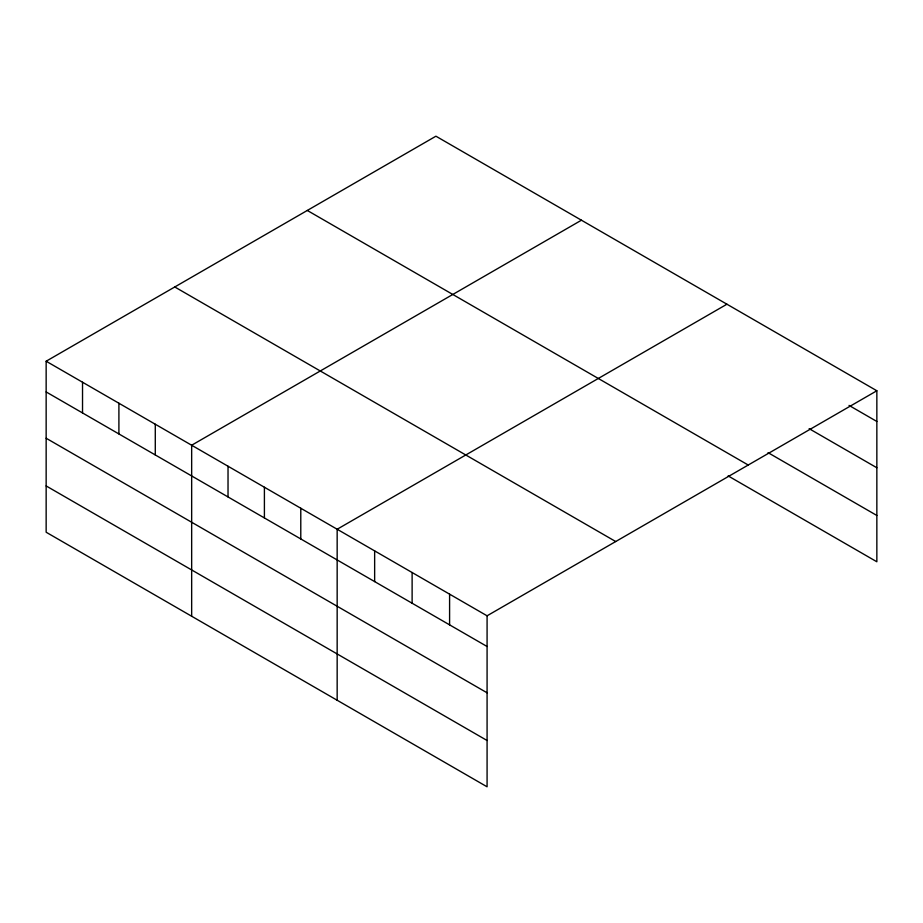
<?xml version="1.0" encoding="UTF-8"?>
<svg xmlns="http://www.w3.org/2000/svg" width="923" height="923" viewBox="0 0 923 923"><rect width="100%" height="100%" fill="white"/><g stroke="black" fill="none" stroke-linecap="round" stroke-linejoin="round"><path stroke-width="1.38" d="M46.15 361.228L487.079 615.803L487.079 786.8L46.15 532.236L46.15 361.228L435.921 136.2L876.85 390.764L876.85 561.772L728.143 475.91M581.432 220.205L191.661 445.232L191.661 616.241M726.932 304.209L337.16 529.248L337.16 700.245M487.079 615.803L876.85 390.764M849.045 405.416L876.85 421.476M809.148 428.676L876.85 467.765M768.04 452.651L876.85 515.472M307.301 210.456L748.23 465.03M174.77 286.972L615.699 541.536M46.15 391.94L487.079 646.504M46.15 438.24L487.079 692.804M46.15 485.936L487.079 740.5M449.593 594.158L449.593 624.871M412.12 572.525L412.12 603.227M374.646 550.881L374.646 581.594M300.783 508.238L300.783 538.951M264.405 487.24L264.405 517.953M228.027 466.242L228.027 496.943M155.283 424.234L155.283 454.947M118.905 403.236L118.905 433.937M82.528 382.226L82.528 412.939"/></g></svg>
